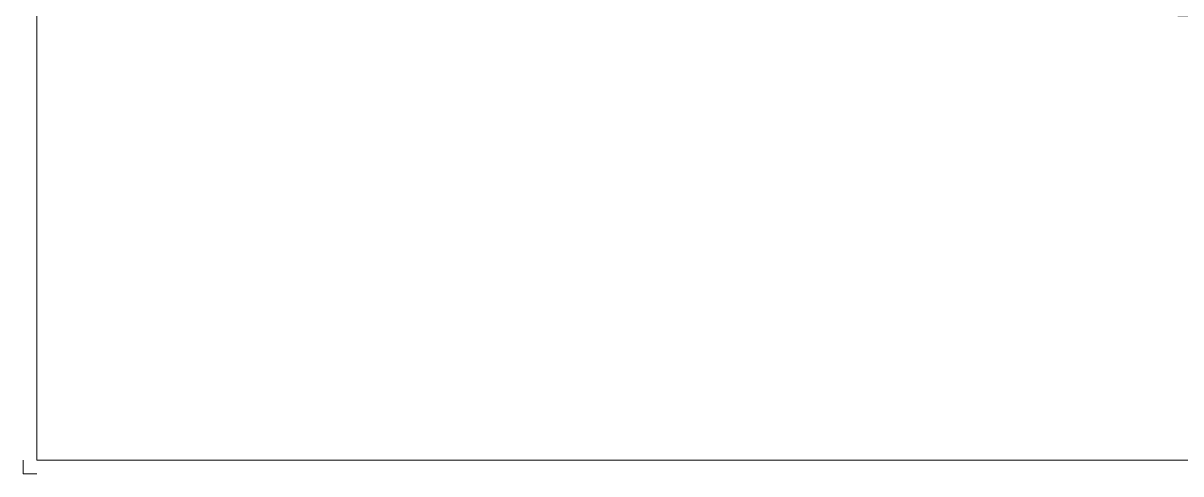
# Model space of a CAD drawing. Header units: metres. Extents: x -22 to 564, y 0 to 143.
# Drawn here: x -22.47 to 19.43, y 9.66 to 25.97 of the extents above; entities that cross this region are included whole.
import ezdxf
from ezdxf.xclip import XClip

# ---------------------------------------------------------------- set-up
doc = ezdxf.new("R2010")
doc.units = ezdxf.units.M
doc.header["$XCLIPFRAME"] = 2
doc.layers.add('XREF  PB CONJ$0$REFERENCIA COLUMNAS NEURO', color=7, linetype='Continuous')
doc.layers.add('XREF PIE 1.100$0$G-ANNO-TTLB', color=7, linetype='Continuous', lineweight=9)

# ---------------------------------------------------------------- blocks, each defined once
blk = doc.blocks.new('XREF PIE 1.100$0$ZUM-TB-XX-PP_PIE DE PLANO - ZUM_TB_PP_XX__PIE DE PLANO 90x60cm-1443826-PLANTA BAJA GENERAL')
at = {"layer": 'XREF PIE 1.100$0$G-ANNO-TTLB', "lineweight": 20}
for p, q in [((-0.4632, 0.005), (-0.4632, 0.595)), ((0.3018, 0.005), (-0.4632, 0.005))]:
    blk.add_line(p, q, dxfattribs=at)
at = {"layer": 'XREF PIE 1.100$0$G-ANNO-TTLB'}
for p, q in [((-0.4682, 0.005), (-0.4682, 0)), ((-0.4682, 0), (-0.4632, 0))]:
    blk.add_line(p, q, dxfattribs=at)
blk = doc.blocks.new('XREF  PB CONJ$0$A$C7782c7fa')
at = {"extrusion": (-0.000703972, -0.00049541, 1)}
blk.add_lwpolyline([(-10.594, 61.324), (-36.434, 43.14)], dxfattribs=at)
blk = doc.blocks.new('XREF  PB CONJ')
at = {"layer": 'XREF  PB CONJ$0$REFERENCIA COLUMNAS NEURO', "color": 1, "lineweight": 5, "rotation": 325.356105481422}
blk.add_blockref('XREF  PB CONJ$0$A$C7782c7fa', (-2.134, 17.408), dxfattribs=at)

msp = doc.modelspace()

# ---------------------------------------------------------------- block references
at = {"layer": 'XREF PIE 1.100$0$G-ANNO-TTLB', "xscale": 100.0000000000004, "yscale": 100.0000000000004, "zscale": 100.0000000000004}
msp.add_blockref('XREF PIE 1.100$0$ZUM-TB-XX-PP_PIE DE PLANO - ZUM_TB_PP_XX__PIE DE PLANO 90x60cm-1443826-PLANTA BAJA GENERAL', (24.352, 9.662), dxfattribs=at)

# ---------------------------------------------------------------- next in the draw order: block references
ref = msp.add_blockref('XREF  PB CONJ', (67.898, 28.71, 0), dxfattribs=dict(rotation=89.50849308405942))
XClip(ref).set_block_clipping_path([(-2.936402334, 82.9334608569), (21.1250270707, 82.9334608569), (21.1250270707, 49.0397586863), (26.6296707885, 49.0397586863), (26.6284018429, 17.4712422498), (-2.8531787476, 17.4341989701)])

doc.saveas('drawing.dxf')
